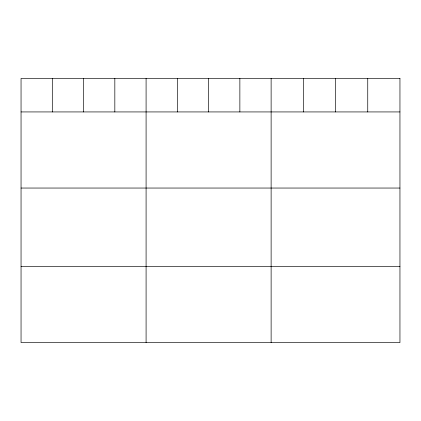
<?xml version="1.0" encoding="UTF-8"?>
<svg xmlns="http://www.w3.org/2000/svg" width="421" height="421" viewBox="0 0 421 421"><rect width="100%" height="100%" fill="white"/><g stroke="black" fill="none" stroke-linecap="round" stroke-linejoin="round"><path stroke-width="0.63" d="M21.05 111.933L399.95 111.933M21.05 188.045L399.95 188.045M21.05 266.467L399.95 266.467M367.743 78.417L367.743 111.933M335.537 78.417L335.537 111.933M303.33 78.417L303.33 111.933M271.124 78.417L271.124 342.583M239.865 78.417L239.865 111.933M208.605 78.417L208.605 111.933M177.346 78.417L177.346 111.933M146.087 78.417L146.087 342.583M114.828 78.417L114.828 111.933M83.569 78.417L83.569 111.933M52.309 78.417L52.309 111.933M399.95 78.417L21.05 78.417L21.05 342.583L399.95 342.583L399.95 78.417"/></g></svg>
